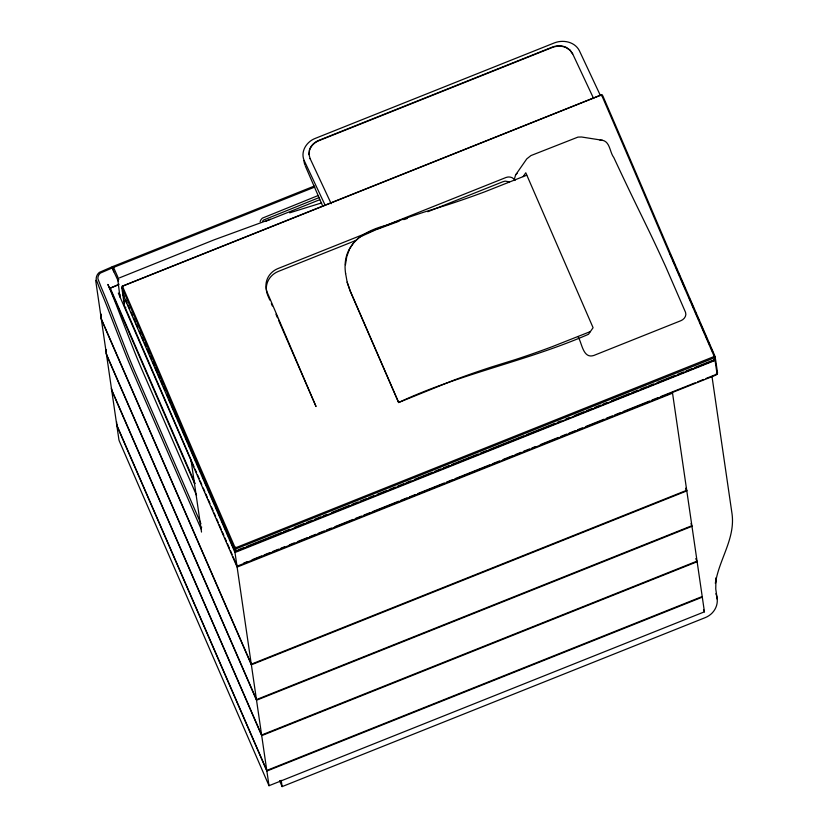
<?xml version="1.0" encoding="UTF-8"?>
<svg xmlns="http://www.w3.org/2000/svg" width="828" height="828" viewBox="0 0 828 828"><rect width="100%" height="100%" fill="white"/><g stroke="black" fill="none" stroke-linecap="round" stroke-linejoin="round"><path stroke-width="1.24" d="M235.711 547.587L235.866 550.941L237.046 550.91L713.891 360.47L714.957 359.611L713.84 355.574L673.94 263.697A1166.124 98.511 68.2 0 1 651.729 211.844A1871.145 158.076 68.2 0 0 609.511 113.343L601.987 95.965L600.414 95.355L123.569 285.795L122.906 287.295L130.42 304.663A1871.145 158.076 68.2 0 1 172.648 403.164A1166.124 98.511 68.2 0 0 194.849 455.027L234.759 546.904L236.332 547.505L713.674 356.702M715.941 577.851L715.754 588.998L717.255 599.244M117.918 280.578L119.812 295.896M715.63 581.194L715.423 583.429C718.849 559.738 735.326 538.935 732.066 514.043L712.049 376.854M309.041 154.536L309.517 150.334A15.535 12.72 -14.8 0 1 319.039 140.625L552.214 47.506A15.535 12.72 -14.8 0 1 566.393 47.755L570.047 50.301L572.665 53.975M345.452 264.753L346.797 256.442L349.582 248.949L353.007 243.629M601.035 95.272L601.2 94.744L602.463 95.292M236.756 550.444L235.97 551.055L234.717 550.506L235.131 547.37M201.67 527.053L201.08 528.906L201.514 532.062M714.378 355.802L715.402 358.172L715.071 360.428L717.079 374.194L715.982 375.074L236.994 566.259L234.986 552.493L122.689 293.93L123.02 291.663M713.601 360.004L715.444 358.524L715.216 357.003L713.922 356.154M705.984 378.479L715.589 374.649L717.565 373.107L715.558 359.342M196.557 495.372L141.412 368.408A57.111 4.823 68.2 0 1 133.194 348.402L116.106 304.425A57.111 4.823 68.2 0 0 107.888 284.418L109.617 288.413L119.046 284.211M111.749 267.185L118.228 281.002M314.329 186.062L112.991 266.471L113.602 271.781M578.244 337.11C582.001 343.144 583.067 359.062 593.842 355.46L680.844 320.715C684.083 319.453 686.888 315.851 685.512 312.301L665.774 266.844A983.778 429.608 56.7 0 0 649.876 232.803L641.628 215.787A1575.632 688.058 56.7 0 1 613.776 157.475C609.708 152.331 610.164 141.712 602.37 140.274L581.577 137.003L577.975 137.096L530.924 155.581L526.763 158.893L515.627 174.894L514.488 178.631L514.912 180.483C513.381 177.213 509.189 176.219 506.001 177.492L277.949 268.572A19.365 18.433 -6.5 0 0 267.361 292.729L268.489 295.368A1867.906 157.796 68.2 0 1 293.836 354.674L301.237 372.031A1167.511 98.625 68.2 0 0 316.037 406.517L278.519 320.157M237.76 565.472L237.232 566.269L233.113 556.789M523.099 176.643L525.79 172.783L593.086 327.712L588.511 334.284C526.68 361.256 459.768 373.759 398.579 402.532L350.285 291.342L347.232 282.555L345.545 273.168M122.223 286.177L601.304 94.847M515.627 174.894L517.096 173.383M353.691 242.563L358.979 237.522M715.071 360.428L234.986 552.493M601.614 95.499L602.204 95.127L602.856 95.934L610.36 113.291A1870.307 158.003 68.2 0 1 652.567 211.751A1167.097 98.594 68.2 0 0 674.789 263.656L714.709 355.543L714.833 356.557L713.55 358.131L236.704 548.571L234.634 548.333L233.982 547.536L194.062 455.638A1167.097 98.594 68.2 0 1 171.841 403.733A1870.307 158.003 68.2 0 0 129.634 305.284L122.13 287.916L122.409 285.95L123.072 286.157M119.574 277.825L214.162 239.82L270.425 219.244M360.025 236.943L375.084 230.112M111.873 266.926L99.391 272.36A9.025 8.477 -8.3 0 0 96.203 279.522L99.65 288.568A54.296 4.585 68.2 0 1 107.464 307.592L124.552 351.569A59.926 5.061 68.2 0 0 133.173 372.569L201.08 528.906L191.071 460.285M112.453 267.858L100.457 273.033A7.224 6.79 -8.3 0 0 97.901 278.767L101.202 287.316A56.356 4.761 68.2 0 1 109.306 307.064L126.405 351.031A57.867 4.885 68.2 0 0 134.726 371.306L200.945 523.762M112.991 266.471L113.571 267.413L314.847 187.024M317.849 195.656L262.507 218.085A7.286 6.852 -8.3 0 0 260.127 221.728M319.235 197.53L263.739 219.958A5.496 5.165 -8.3 0 0 262.621 221.2M265.695 221.304L319.711 199.734M109.617 288.413L118.57 284.832M356.071 240.379L278.363 271.408A19.354 18.185 -8.3 0 0 267.309 294.25M427.797 211.73L503.113 181.653L505.235 181.125L509.365 181.86M526.701 175.215L484.897 191.765A323.696 107.278 -23.5 0 1 447.368 204.878L424.195 212.082A323.696 107.278 -23.5 0 0 386.655 225.195C362.157 231.416 341.467 245.295 345.597 273.571M398.579 402.532L453.951 380.124A323.696 107.278 -23.5 0 1 491.48 367.011L514.654 359.807A323.696 107.278 -23.5 0 0 552.193 346.684L590.395 331.573M237.957 549.958L243.96 547.556M246.361 546.604L281.199 532.694M283.6 531.731L289.603 529.33M294.406 527.415L304.021 523.575M306.422 522.613L312.425 520.222M314.826 519.26L320.84 516.858M323.241 515.906L326.843 514.467M331.645 512.542L349.664 505.349M352.066 504.387L358.069 501.996M360.47 501.033L366.473 498.632M368.884 497.669L373.687 495.755M377.289 494.316L386.893 490.476M389.295 489.524L395.308 487.123M397.709 486.16L403.712 483.759M406.113 482.807L410.916 480.882M414.528 479.443L432.537 472.25M434.938 471.287L440.951 468.896M443.353 467.934L449.356 465.533M451.757 464.58L478.18 454.023M480.582 453.061L486.595 450.66M488.996 449.707L523.824 435.797M526.225 434.835L555.06 423.325M557.461 422.363L561.063 420.924M565.866 419.009L569.467 417.571M574.27 415.646L583.885 411.806M586.286 410.854L592.289 408.452M594.69 407.49L600.693 405.099M603.105 404.136L606.707 402.698M611.509 400.773L629.528 393.579M631.93 392.627L637.933 390.226M640.334 389.264L646.337 386.862M648.748 385.91L653.551 383.985M657.153 382.546L675.172 375.353M677.573 374.391L683.576 372M685.977 371.037L691.98 368.636M694.381 367.684L712.401 360.48M243.763 563.071L247.365 561.632M252.167 559.718L261.772 555.878M264.173 554.926L270.176 552.524M272.578 551.572L278.581 549.171M280.982 548.208L284.584 546.77M289.386 544.855L294.188 542.94M297.79 541.502L307.395 537.662M309.796 536.699L315.799 534.308M318.2 533.346L324.203 530.955M326.605 529.992L331.407 528.078M335.009 526.639L353.018 519.446M355.419 518.483L361.422 516.092M363.823 515.13L369.826 512.729M372.227 511.776L398.641 501.219M401.042 500.267L407.045 497.866M409.446 496.914L415.449 494.513M417.85 493.55L444.263 483.003M446.665 482.041L452.668 479.65M455.069 478.687L489.876 464.787M492.277 463.825L499.481 460.948M503.082 459.509L512.687 455.679M515.088 454.717L521.091 452.316M523.493 451.363L529.496 448.962M531.897 448L535.499 446.561M540.301 444.646L558.31 437.453M560.711 436.501L566.714 434.1M569.115 433.137L575.118 430.746M577.52 429.784L582.322 427.869M585.924 426.43L603.933 419.237M606.334 418.275L612.337 415.884M614.738 414.921L620.741 412.52M623.142 411.568L649.556 401.021M651.957 400.059L657.96 397.657M660.361 396.705L695.178 382.795M697.58 381.843L703.583 379.441M251.277 664.191L237.118 567.076L672.543 393.176L686.712 490.29L251.277 664.191L101.699 319.784A9.677 9.098 -8.3 0 1 101.275 314.185M686.805 490.9L691.877 525.708L256.452 699.598L251.37 664.801L686.805 490.9L685.894 488.81M691.97 526.318L697.052 561.125L261.617 735.016L256.535 700.219L691.97 526.318L690.976 523.617M697.135 561.736L702.216 596.533L266.782 770.433L261.71 735.637L697.135 561.736L695.768 558.6M269.007 785.71L266.875 771.044L702.299 597.154L704.442 611.82L269.007 785.71L119.429 441.314A9.677 9.098 -8.3 0 1 118.746 438.55L116.603 423.884M279.553 780.68L282.12 786.6L705.239 617.626A19.354 18.185 -8.3 0 0 715.878 593.717M376.181 229.677L399.075 221.231M403.785 219.637L407.324 218.447M289.676 212.837L321.616 202.912M122.823 286.705L121.737 287.275L122.409 291.942L124.469 296.941M600.031 140.274L602.37 140.274M714.098 359.642L714.761 359.838L715.04 357.882M716.199 374.204L716.872 374.422L717.151 372.434M236.135 550.527L234.976 550.672L234.314 549.864M125.846 307.374L124.924 306.971L194.011 466.744M600.176 95.054L579.362 50.674C574.808 41.804 563.226 39.413 554.439 42.88L315.095 138.462C306.567 141.712 300.202 151.638 304.197 160.57L325.011 204.951M593.624 98.522L572.572 53.644L569.954 49.97L566.311 47.413A15.535 12.72 -14.8 0 0 552.121 47.175L318.946 140.294A15.535 12.72 -14.8 0 0 309.434 150.003L308.947 154.205L310.148 158.81M310.065 158.479L331.2 203.698M113.571 267.413L118.849 279.429M670.069 253.803L671.622 257.353M672.646 259.733L674.706 264.474M676.259 268.034L677.283 270.404M678.318 272.774L679.86 276.335M680.885 278.705L685.522 289.376M689.134 297.687L690.676 301.237M691.711 303.617L693.771 308.358M695.313 311.918L696.348 314.288M697.373 316.658L698.915 320.219M699.95 322.589L704.587 333.27M705.622 335.64L707.164 339.201M708.188 341.571L709.741 345.121M710.766 347.501L712.825 352.242M685.801 488.199L686.712 490.29M703.531 609.718L704.442 611.82M305.315 166.004L322.744 206.131M398.516 402.118L350.223 290.938L347.17 282.141M267.734 295.306L269.783 300.036M271.325 303.586L272.36 305.956M275.952 314.236L277.494 317.786M125.494 299.312L127.036 302.851M128.061 305.221L129.603 308.761M131.145 312.311L132.677 315.851M133.712 318.221L135.243 321.761M136.278 324.131L137.81 327.671M139.352 331.221L140.895 334.76M141.919 337.131L143.461 340.67M144.486 343.04L146.028 346.58M147.053 348.95L149.102 353.67M150.137 356.04L151.669 359.58M152.704 361.95L154.236 365.49M155.271 367.86L157.32 372.59M158.345 374.949L159.887 378.489M160.911 380.859L162.454 384.399M163.478 386.769L165.02 390.309M167.07 395.039L168.105 397.409M169.129 399.769L170.671 403.319M171.696 405.679L173.238 409.218M175.288 413.948L176.312 416.318M177.854 419.858L178.879 422.228M179.904 424.588L181.446 428.138M182.47 430.498L185.037 436.408M186.062 438.768L187.604 442.318M188.629 444.677L189.664 447.048M191.196 450.587L193.255 455.317M194.28 457.677L195.822 461.227M196.847 463.587L198.389 467.137M199.413 469.497L200.438 471.867M202.498 476.586L204.03 480.136M205.054 482.496L206.596 486.046M207.621 488.406L209.163 491.956M210.705 495.496L212.247 499.046M213.272 501.406L214.814 504.956M215.839 507.316L217.381 510.866M218.406 513.225L220.455 517.955M221.49 520.315L223.022 523.865M224.057 526.225L225.589 529.775M226.624 532.135L228.673 536.865M229.698 539.235L233.806 548.685M195.035 469.114L196.578 472.664M197.613 475.034L199.155 478.594M200.179 480.964L201.732 484.515M203.274 488.075L204.816 491.625M205.841 493.995L207.393 497.545M208.418 499.915L209.96 503.476M211.502 507.026L213.044 510.576M214.079 512.946L215.622 516.506M216.646 518.877L218.199 522.427M219.223 524.797L221.283 529.537M222.308 531.907L223.85 535.457M224.885 537.827L226.427 541.388M227.462 543.758L229.511 548.498M230.546 550.868L232.088 554.418M118.342 293.091L191.434 461.382M191.196 461.351L237.118 567.076M110.124 287.834L195.066 483.397M109.741 288.144L194.683 483.718M251.37 664.801L101.792 320.395A9.677 9.098 -8.3 0 1 101.358 314.795M256.452 699.598L106.864 355.202A9.677 9.098 -8.3 0 1 106.439 349.592M256.535 700.219L106.957 355.812A9.677 9.098 -8.3 0 1 106.274 353.049L111.345 387.856A9.677 9.098 -8.3 0 0 112.028 390.619L261.617 735.016M261.71 735.637L112.122 391.23A9.677 9.098 -8.3 0 1 111.438 388.467L116.51 423.274A9.677 9.098 -8.3 0 0 117.203 426.037L266.782 770.433M266.875 771.044L117.286 426.648A9.677 9.098 -8.3 0 1 116.676 421.98M281.209 780.318L282.12 786.6M124.293 300.429L124.666 302.934M122.534 292.76L124.542 306.526M95.675 280.392L101.016 317.02M101.099 317.631L106.181 352.438M120.153 297.283A4.833 4.544 -8.3 0 1 119.946 294.478M304.901 164.958A19.044 17.895 -8.3 0 1 303.959 160.549"/></g></svg>
